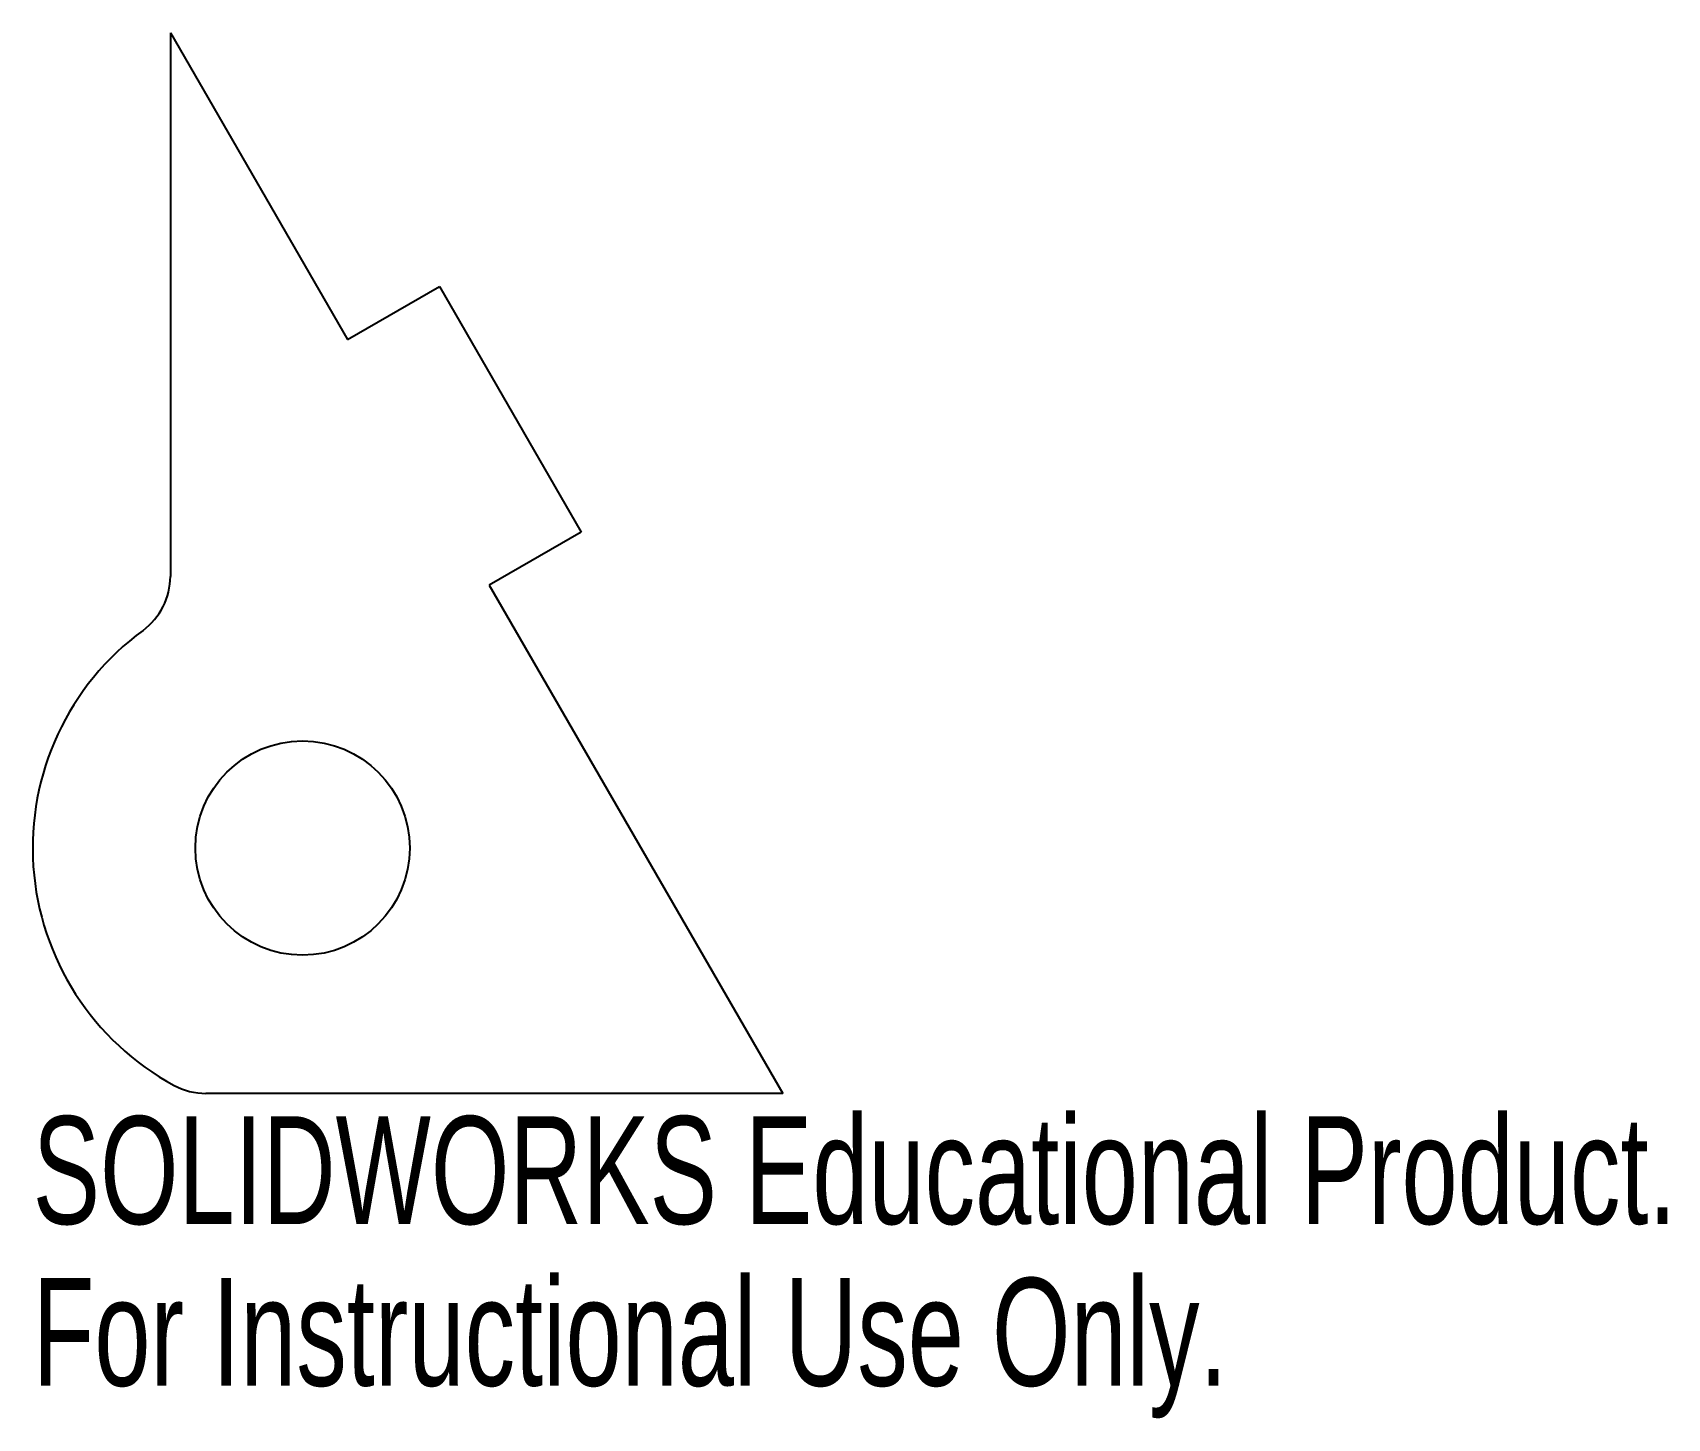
# Model space of a CAD drawing. Header units: millimetres. Extents: x -22.1 to 51.2, y -14.6 to 47.5.
import ezdxf

# ---------------------------------------------------------------- set-up
doc = ezdxf.new("R2010")
doc.units = ezdxf.units.MM
doc.styles.add('SLDTEXTSTYLE0', font='TXT', dxfattribs={"width": 0.7})

msp = doc.modelspace()

# ---------------------------------------------------------------- linework, layer by layer
at = {"color": 7, "linetype": 'Continuous', "lineweight": 25}
for p, q in [((-15.904, 47.546), (-7.96, 33.788)), ((-15.904, 47.546), (-15.904, 23.175)), ((-7.96, 33.788), (-3.847, 36.163)), ((-3.847, 36.163), (2.503, 25.164)), ((2.503, 25.164), (-1.61, 22.789)), ((-1.61, 22.789), (11.547, 0)), ((11.547, 0), (-14.308, 0))]:
    msp.add_line(p, q, dxfattribs=at)
msp.add_circle((-9.979, 11), 4.803, dxfattribs=at)
for centre, radius, start, end in [((-18.904, 23.175), 3, 306.24276, 0), ((-9.979, 11), 12.096, 126.24276, 241.5805), ((-14.308, 3), 3, 241.5805, 270)]:
    msp.add_arc(centre, radius, start, end, dxfattribs=at)

# ---------------------------------------------------------------- texts
at = {"color": 7, "linetype": 'Continuous', "char_height": 4.83362, "attachment_point": 1, "style": 'SLDTEXTSTYLE0'}
for s, insert in [('SOLIDWORKS Educational Product.', (-22.075, -1.02)), ('For Instructional Use Only.', (-22.075, -8.27))]:
    msp.add_mtext(s, dxfattribs=dict(at, insert=insert))

doc.saveas('drawing.dxf')
